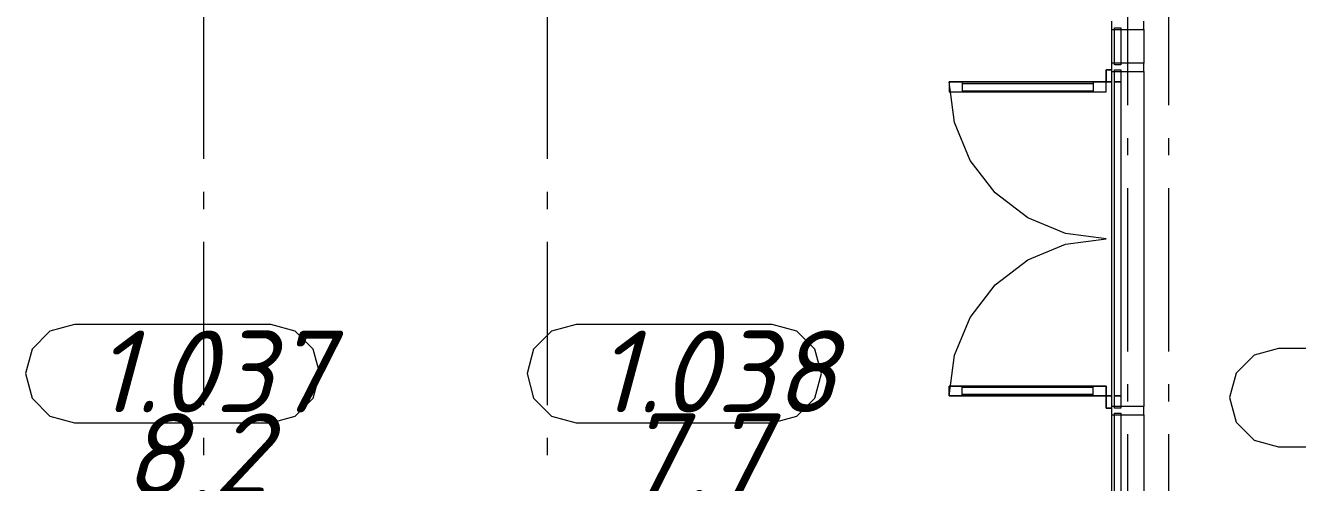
# Model space of a CAD drawing. Header units: millimetres. Extents: x -537608 to 253996, y -217170 to 186033.
# Drawn here: x -297916 to -290136, y -145770 to -142975 of the extents above; entities that cross this region are included whole.
import ezdxf

# ---------------------------------------------------------------- set-up
doc = ezdxf.new("R2010")
doc.units = ezdxf.units.MM
doc.layers.add('PDF _Геометрия', color=7, linetype='Continuous')
doc.layers.add('PDF _Текст', color=7, linetype='Continuous')
doc.styles.add('PDF ISOCPEUR Italic', font='isocpeui.ttf')

msp = doc.modelspace()

# ---------------------------------------------------------------- linework, layer by layer
at = {"layer": 'PDF _Геометрия', "color": 253, "lineweight": 9, "true_color": 0xaaaaaa}
for p, q in [((-291176.1737, -142463.4241), (-291176.1737, -143463.4242)), ((-290926.1748, -142463.4241), (-290926.1748, -143463.4242)), ((-296826.175, -142791.7196), (-296826.175, -143791.7197)), ((-294726.1765, -142791.7196), (-294726.1765, -143791.7197)), ((-291176.1737, -143663.4251), (-291176.1737, -143769.2579)), ((-290926.1748, -143663.4251), (-290926.1748, -143769.2579)), ((-296826.175, -143991.7206), (-296826.175, -144097.5534)), ((-294726.1765, -143991.7206), (-294726.1765, -144097.5534)), ((-291176.1737, -143969.2567), (-291176.1737, -144969.2589)), ((-290926.1748, -143969.2567), (-290926.1748, -144969.2589)), ((-296826.175, -144297.5543), (-296826.175, -145297.5543)), ((-294726.1765, -144297.5543), (-294726.1765, -145297.5543)), ((-297765.8881, -144844.6286), (-297875.6931, -144954.4359)), ((-297615.8875, -144804.4352), (-297765.8881, -144844.6286)), ((-296415.8864, -144804.4352), (-297615.8875, -144804.4352)), ((-296265.8857, -144844.6286), (-296415.8864, -144804.4352)), ((-296156.0808, -144954.4359), (-296265.8857, -144844.6286)), ((-294698.3926, -144844.6286), (-294808.1997, -144954.4359)), ((-294548.392, -144804.4352), (-294698.3926, -144844.6286)), ((-293348.3909, -144804.4352), (-294548.392, -144804.4352)), ((-293198.3924, -144844.6286), (-293348.3909, -144804.4352)), ((-293088.5853, -144954.4359), (-293198.3924, -144844.6286)), ((-297875.6931, -144954.4359), (-297915.8888, -145104.4365)), ((-296115.8851, -145104.4365), (-296156.0808, -144954.4359)), ((-294808.1997, -144954.4359), (-294848.3933, -145104.4365)), ((-293048.3918, -145104.4365), (-293088.5853, -144954.4359)), ((-290402.0121, -144991.3052), (-290511.8192, -145101.1123)), ((-290252.0114, -144951.1138), (-290402.0121, -144991.3052)), ((-289052.0104, -144951.1138), (-290252.0114, -144951.1138)), ((-297915.8888, -145104.4365), (-297875.6931, -145254.435)), ((-296156.0808, -145254.435), (-296115.8851, -145104.4365)), ((-294848.3933, -145104.4365), (-294808.1997, -145254.435)), ((-293088.5853, -145254.435), (-293048.3918, -145104.4365)), ((-291176.1737, -145169.2576), (-291176.1737, -145275.0904)), ((-290926.1748, -145169.2576), (-290926.1748, -145275.0904)), ((-290511.8192, -145101.1123), (-290552.0106, -145251.113)), ((-297875.6931, -145254.435), (-297765.8881, -145364.2443)), ((-296265.8857, -145364.2443), (-296156.0808, -145254.435)), ((-294808.1997, -145254.435), (-294698.3926, -145364.2443)), ((-293198.3924, -145364.2443), (-293088.5853, -145254.435)), ((-290552.0106, -145251.113), (-290511.8192, -145401.1136)), ((-297765.8881, -145364.2443), (-297615.8875, -145404.4357)), ((-297615.8875, -145404.4357), (-296415.8864, -145404.4357)), ((-296415.8864, -145404.4357), (-296265.8857, -145364.2443)), ((-294698.3926, -145364.2443), (-294548.392, -145404.4357)), ((-294548.392, -145404.4357), (-293348.3909, -145404.4357)), ((-293348.3909, -145404.4357), (-293198.3924, -145364.2443)), ((-290511.8192, -145401.1136), (-290402.0121, -145510.9208)), ((-291176.1737, -145475.0913), (-291176.1737, -146475.0915)), ((-290926.1748, -145475.0913), (-290926.1748, -146475.0915)), ((-296826.175, -145497.5552), (-296826.175, -145603.3881)), ((-294726.1765, -145497.5552), (-294726.1765, -145603.3881)), ((-290402.0121, -145510.9208), (-290252.0114, -145551.1143)), ((-290252.0114, -145551.1143), (-289052.0104, -145551.1143))]:
    msp.add_line(p, q, dxfattribs=at)
at = {"layer": 'PDF _Геометрия', "lineweight": 9}
for p, q in [((-291273.1751, -142949.8046), (-291273.1751, -142999.8048)), ((-291256.1754, -142999.8048), (-291256.1754, -142989.8043)), ((-291256.1754, -142989.8043), (-291216.1734, -142989.8043)), ((-291216.1734, -142989.8043), (-291216.1734, -142999.8048)), ((-291076.1754, -142999.8048), (-291076.1754, -142949.8046)), ((-291273.1751, -142999.8048), (-291273.1751, -143205.7715)), ((-291273.1751, -142999.8048), (-291256.1754, -142999.8048)), ((-291256.1754, -143205.7715), (-291256.1754, -142999.8048)), ((-291256.1754, -142999.8048), (-291216.1734, -142999.8048)), ((-291216.1734, -142999.8048), (-291216.1734, -143205.7715)), ((-291216.1734, -142999.8048), (-291076.1754, -142999.8048)), ((-291076.1754, -142999.8048), (-291076.1754, -143205.7715)), ((-291256.1754, -143205.7715), (-291273.1751, -143205.7715)), ((-291273.1751, -143205.7715), (-291273.1751, -143255.7696)), ((-291216.1734, -143205.7715), (-291256.1754, -143205.7715)), ((-291256.1754, -143215.7699), (-291256.1754, -143205.7715)), ((-291216.1734, -143215.7699), (-291256.1754, -143215.7699)), ((-291076.1754, -143205.7715), (-291216.1734, -143205.7715)), ((-291216.1734, -143205.7715), (-291216.1734, -143215.7699)), ((-291076.1754, -143255.7696), (-291076.1754, -143205.7715)), ((-291306.1756, -143320.7694), (-291306.1756, -143245.7712)), ((-291306.1756, -143245.7712), (-291273.1751, -143245.7712)), ((-291273.1751, -143245.7712), (-291306.1756, -143245.7712)), ((-291306.1756, -143245.7712), (-291306.1756, -143320.7694)), ((-291273.1751, -143255.7696), (-291273.1751, -145305.7722)), ((-291273.1751, -143255.7696), (-291256.1754, -143255.7696)), ((-291256.1754, -143255.7696), (-291256.1754, -143245.7712)), ((-291256.1754, -143245.7712), (-291216.1734, -143245.7712)), ((-291256.1754, -145305.7722), (-291256.1754, -143255.7696)), ((-291256.1754, -143255.7696), (-291216.1734, -143255.7696)), ((-291216.1734, -143245.7712), (-291216.1734, -143255.7696)), ((-291216.1734, -143255.7696), (-291216.1734, -145305.7722)), ((-291216.1734, -143255.7696), (-291076.1754, -143255.7696)), ((-291076.1754, -143255.7696), (-291076.1754, -145305.7722)), ((-292233.464, -143569.2377), (-292266.176, -143320.7694)), ((-292266.176, -143320.7694), (-291306.1756, -143320.7694)), ((-291306.1756, -143320.7694), (-292266.176, -143320.7694)), ((-292266.176, -143320.7694), (-292266.176, -143380.7702)), ((-291306.1756, -143320.7694), (-292266.176, -143320.7694)), ((-292266.176, -143320.7694), (-292266.176, -143380.7702)), ((-292266.176, -143380.7702), (-291306.1756, -143380.7702)), ((-292266.176, -143380.7702), (-291306.1756, -143380.7702)), ((-292186.1743, -143320.7694), (-292186.1743, -143380.7702)), ((-292186.1743, -143330.7699), (-291386.1751, -143330.7699)), ((-292186.1743, -143374.7699), (-291386.1751, -143374.7699)), ((-291386.1751, -143320.7694), (-291386.1751, -143380.7702)), ((-291306.1756, -143380.7702), (-291306.1756, -143320.7694)), ((-291306.1756, -143380.7702), (-291306.1756, -143320.7694)), ((-291306.1756, -143320.7694), (-291273.1751, -143320.7694)), ((-291273.1751, -143320.7694), (-291306.1756, -143320.7694)), ((-291216.1734, -143320.7694), (-291256.1754, -143320.7694)), ((-291256.1754, -143320.7694), (-291216.1734, -143320.7694)), ((-292137.5585, -143800.7707), (-292233.464, -143569.2377)), ((-291984.9979, -143999.5939), (-292137.5585, -143800.7707)), ((-291786.1747, -144152.1544), (-291984.9979, -143999.5939)), ((-291554.6416, -144248.06), (-291786.1747, -144152.1544)), ((-291786.1747, -144409.3873), (-291554.6416, -144313.4818)), ((-291306.1756, -144280.7698), (-291554.6416, -144248.06)), ((-291554.6416, -144313.4818), (-291306.1756, -144280.7698)), ((-291984.9979, -144561.9479), (-291786.1747, -144409.3873)), ((-292137.5585, -144760.7711), (-291984.9979, -144561.9479)), ((-292233.464, -144992.3041), (-292137.5585, -144760.7711)), ((-292266.176, -145240.7702), (-292233.464, -144992.3041)), ((-292266.176, -145240.7702), (-292266.176, -145180.7716)), ((-292266.176, -145180.7716), (-291306.1756, -145180.7716)), ((-291306.1756, -145180.7716), (-292266.176, -145180.7716)), ((-292266.176, -145180.7716), (-292266.176, -145240.7702)), ((-291306.1756, -145240.7702), (-292266.176, -145240.7702)), ((-292266.176, -145240.7702), (-291306.1756, -145240.7702)), ((-291306.1756, -145240.7702), (-292266.176, -145240.7702)), ((-292186.1743, -145240.7702), (-292186.1743, -145180.7716)), ((-292186.1743, -145186.7719), (-291386.1751, -145186.7719)), ((-292186.1743, -145230.7719), (-291386.1751, -145230.7719)), ((-291386.1751, -145240.7702), (-291386.1751, -145180.7716)), ((-291306.1756, -145180.7716), (-291306.1756, -145240.7702)), ((-291306.1756, -145240.7702), (-291306.1756, -145180.7716)), ((-291306.1756, -145240.7702), (-291273.1751, -145240.7702)), ((-291273.1751, -145240.7702), (-291306.1756, -145240.7702)), ((-291306.1756, -145240.7702), (-291306.1756, -145315.7705)), ((-291306.1756, -145315.7705), (-291306.1756, -145240.7702)), ((-291256.1754, -145240.7702), (-291216.1734, -145240.7702)), ((-291216.1734, -145240.7702), (-291256.1754, -145240.7702)), ((-291306.1756, -145315.7705), (-291273.1751, -145315.7705)), ((-291273.1751, -145315.7705), (-291306.1756, -145315.7705)), ((-291256.1754, -145305.7722), (-291273.1751, -145305.7722)), ((-291273.1751, -145305.7722), (-291273.1751, -145355.7703)), ((-291216.1734, -145305.7722), (-291256.1754, -145305.7722)), ((-291256.1754, -145315.7705), (-291256.1754, -145305.7722)), ((-291216.1734, -145315.7705), (-291256.1754, -145315.7705)), ((-291076.1754, -145305.7722), (-291216.1734, -145305.7722)), ((-291216.1734, -145305.7722), (-291216.1734, -145315.7705)), ((-291076.1754, -145355.7703), (-291076.1754, -145305.7722)), ((-291273.1751, -145355.7703), (-291256.1754, -145355.7703)), ((-291273.1751, -145355.7703), (-291273.1751, -145929.8061)), ((-291256.1754, -145355.7703), (-291256.1754, -145345.7719)), ((-291256.1754, -145345.7719), (-291216.1734, -145345.7719)), ((-291256.1754, -145929.8061), (-291256.1754, -145355.7703)), ((-291256.1754, -145355.7703), (-291216.1734, -145355.7703)), ((-291216.1734, -145345.7719), (-291216.1734, -145355.7703)), ((-291216.1734, -145355.7703), (-291076.1754, -145355.7703)), ((-291216.1734, -145355.7703), (-291216.1734, -145929.8061)), ((-291076.1754, -145355.7703), (-291076.1754, -145929.8061))]:
    msp.add_line(p, q, dxfattribs=at)

# ---------------------------------------------------------------- texts
at = {"layer": 'PDF _Текст', "char_height": 500, "attachment_point": 4, "style": 'PDF ISOCPEUR Italic'}
for s, insert in [('1.037', (-297497.2166, -145091.1485)), ('1.038', (-294429.7232, -145091.1485)), ('8,2', (-297318.2156, -145655.0977)), ('7,7', (-294250.7223, -145655.0977))]:
    msp.add_mtext(s, dxfattribs=dict(at, insert=insert))

doc.saveas('drawing.dxf')
